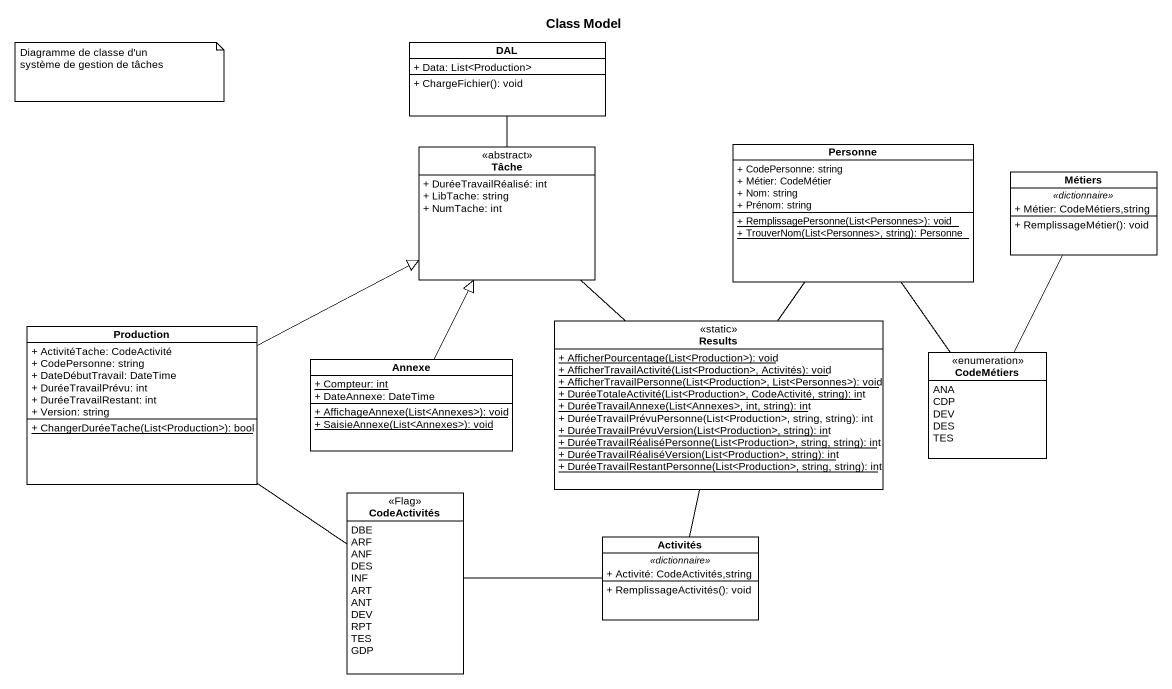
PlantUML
@startuml
title Class Model
hide circle
hide empty members
skinparam classAttributeIconSize 0
class DAL {
  + Data: List<Production>
  + ChargeFichier(): void
}
class Tâche <<abstract>> {
  + DuréeTravailRéalisé: int
  + LibTache: string
  + NumTache: int
}
class Personne {
  + CodePersonne: string
  + Métier: CodeMétier
  + Nom: string
  + Prénom: string
  {static} + RemplissagePersonne(List<Personnes>): void
  {static} + TrouverNom(List<Personnes>, string): Personne
}
class Métiers {
  .. <<dictionnaire>> ..
  + Métier: CodeMétiers,string
  --
  + RemplissageMétier(): void
}
class Production {
  + ActivitéTache: CodeActivité
  + CodePersonne: string
  + DateDébutTravail: DateTime
  + DuréeTravailPrévu: int
  + DuréeTravailRestant: int
  + Version: string
  {static} + ChangerDuréeTache(List<Production>): bool
}
class Results <<static>> {
  {static} + AfficherPourcentage(List<Production>): void
  {static} + AfficherTravailActivité(List<Production>, Activités): void
  {static} + AfficherTravailPersonne(List<Production>, List<Personnes>): void
  {static} + DuréeTotaleActivité(List<Production>, CodeActivité, string): int
  {static} + DuréeTravailAnnexe(List<Annexes>, int, string): int
  + DuréeTravailPrévuPersonne(List<Production>, string, string): int
  {static} + DuréeTravailPrévuVersion(List<Production>, string): int
  {static} + DuréeTravailRéaliséPersonne(List<Production>, string, string): int
  {static} + DuréeTravailRéaliséVersion(List<Production>, string): int
  {static} + DuréeTravailRestantPersonne(List<Production>, string, string): int
}
class Annexe {
  {static} + Compteur: int
  + DateAnnexe: DateTime
  {static} + AffichageAnnexe(List<Annexes>): void
  {static} + SaisieAnnexe(List<Annexes>): void
}
enum CodeMétiers {
  ANA
  CDP
  DEV
  DES
  TES
}
enum CodeActivités <<Flag>> {
  DBE
  ARF
  ANF
  DES
  INF
  ART
  ANT
  DEV
  RPT
  TES
  GDP
}
class Activités {
  .. <<dictionnaire>> ..
  + Activité: CodeActivités,string
  --
  + RemplissageActivités(): void
}
Tâche -up- DAL
Production -right-|> Tâche
Production -- CodeActivités
Results -up- Tâche
Results -up- Personne
Annexe -up-|> Tâche
CodeMétiers -up- Personne
CodeMétiers -up- Métiers
CodeActivités -right- Activités
Activités -up- Results
note as N1
  Diagramme de classe d'un
  système de gestion de tâches
end note
@enduml
